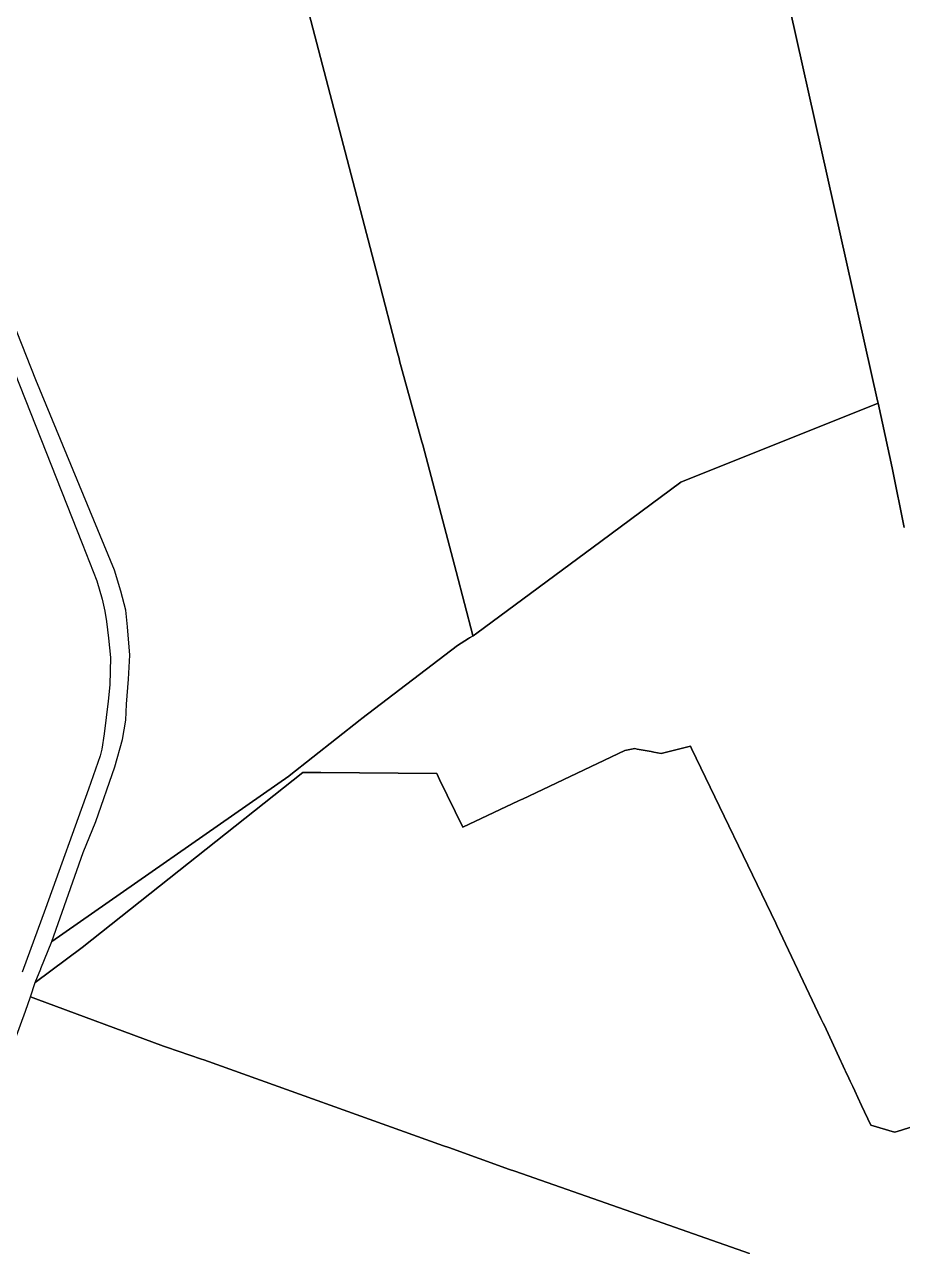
# Model space of a CAD drawing. Header units: metres. Extents: x 3 to 1005126, y 39 to 4383651.
# Drawn here: x 479419 to 479920, y 4365252 to 4365949 of the extents above; entities that cross this region are included whole.
import ezdxf

# ---------------------------------------------------------------- set-up
doc = ezdxf.new("R2010")
doc.units = ezdxf.units.M
doc.header["$MEASUREMENT"] = 0
doc.layers.add('TM_Llucmajor', color=7, linetype='Continuous')

msp = doc.modelspace()

# ---------------------------------------------------------------- linework, layer by layer
at = {"layer": 'TM_Llucmajor', "linetype": 'Continuous', "flags": 128}
for points in [[(479920.56, 4365662.34), (479913.92, 4365695.46), (479913.73, 4365696.43), (479905.65, 4365733.26), (479905.33, 4365734.7), (479823.32, 4366101.45), (479798.59, 4366212.23), (479782.66, 4366282.63), (479782.66, 4366282.63), (479822.94, 4366282.01), (479925.56, 4366280.45)], [(479562.57, 4366026.81), (479620.3, 4365805.31), (479631.59, 4365762.02), (479632.44, 4365758.76), (479632.77, 4365757.52), (479645.4, 4365711.3), (479645.9, 4365709.5), (479664.93, 4365637.21), (479674.52, 4365600.81), (479674.61, 4365600.45), (479672.66, 4365599.35), (479672.01, 4365598.99), (479665.81, 4365595.05), (479611.2, 4365553.39), (479610.26, 4365552.65), (479569.76, 4365520.71), (479569.5, 4365520.54), (479434.41, 4365426.21), (479452.34, 4365477.02), (479459.57, 4365494.66), (479470.44, 4365525.82), (479474.63, 4365541.36), (479476.56, 4365552.47), (479477.04, 4365561.65), (479478.17, 4365575.82), (479478.89, 4365589.51), (479477.52, 4365605.77), (479476.56, 4365615.2), (479473.74, 4365626.07), (479470.1, 4365637.94), (479425.37, 4365746.54), (479406.44, 4365794.34)], [(479395.53, 4365795.35), (479451.79, 4365653.19), (479460.01, 4365631.97), (479463.08, 4365621.37), (479464.6, 4365614.53), (479465.61, 4365608.79), (479466.8, 4365599.2), (479467.82, 4365588.22), (479467.43, 4365572.61), (479466.47, 4365563.3), (479464.29, 4365544.57), (479462.92, 4365535.86), (479461.97, 4365532.11), (479455.42, 4365513.03), (479430.82, 4365445.05), (479417.56, 4365408.61)], [(479988.01, 4365340.19), (479916.49, 4365317.78), (479915, 4365317.31), (479901.39, 4365321.33), (479896.19, 4365332.53), (479894.02, 4365337.2), (479892.29, 4365340.93), (479891.15, 4365343.38), (479889.7, 4365346.49), (479888.92, 4365348.16), (479887.07, 4365352.14), (479886.73, 4365352.87), (479884.77, 4365357.09), (479884.4, 4365357.89), (479874.96, 4365378.19), (479874.28, 4365379.65), (479873.03, 4365382.29), (479847.91, 4365435.2), (479847.25, 4365436.59), (479799.28, 4365536.27), (479798.66, 4365537.55), (479781.85, 4365533.47), (479777.67, 4365534.23), (479776.14, 4365534.51), (479772.76, 4365535.12), (479768.31, 4365535.93), (479766.91, 4365536.18), (479761.19, 4365535.14), (479714.39, 4365512.92), (479702.86, 4365507.44), (479702.19, 4365507.12), (479700.51, 4365506.33), (479668.75, 4365491.37), (479655.59, 4365518.63), (479653.97, 4365521.98), (479587.8, 4365522.49), (479577.64, 4365522.55), (479451.77, 4365422.71), (479424.96, 4365402.86), (479424.96, 4365402.86), (479428.08, 4365410.56), (479428.18, 4365410.8), (479434.41, 4365426.21), (479569.5, 4365520.54), (479569.76, 4365520.71), (479610.26, 4365552.65), (479611.2, 4365553.39), (479665.81, 4365595.05), (479672.01, 4365598.99), (479672.66, 4365599.35), (479674.61, 4365600.45), (479676.81, 4365602.08), (479747.43, 4365654.42), (479793.12, 4365688.26), (479905.65, 4365733.26), (479913.73, 4365696.43), (479913.92, 4365695.46), (479920.56, 4365662.34)], [(479832.22, 4365248.23), (479761.44, 4365273.02), (479698.43, 4365295.07), (479695.49, 4365296.1), (479660.75, 4365308.61), (479657.84, 4365309.66), (479521.17, 4365358.61), (479519.81, 4365359.1), (479499.74, 4365365.94), (479498.17, 4365366.47), (479425.34, 4365393.52), (479425.34, 4365393.52), (479422.31, 4365394.64), (479424.96, 4365402.86), (479451.77, 4365422.71), (479577.64, 4365522.55), (479587.8, 4365522.49), (479653.97, 4365521.98), (479655.59, 4365518.63), (479668.75, 4365491.37), (479700.51, 4365506.33), (479702.19, 4365507.12), (479702.86, 4365507.44), (479714.39, 4365512.92), (479761.19, 4365535.14), (479766.91, 4365536.18), (479768.31, 4365535.93), (479772.76, 4365535.12), (479776.14, 4365534.51), (479777.67, 4365534.23), (479781.85, 4365533.47), (479798.66, 4365537.55), (479799.28, 4365536.27), (479847.25, 4365436.59), (479847.91, 4365435.2), (479873.03, 4365382.29), (479874.28, 4365379.65), (479874.96, 4365378.19), (479884.4, 4365357.89), (479884.77, 4365357.09), (479886.73, 4365352.87), (479887.07, 4365352.14), (479888.92, 4365348.16), (479889.7, 4365346.49), (479891.15, 4365343.38), (479892.29, 4365340.93), (479894.02, 4365337.2), (479896.19, 4365332.53), (479901.39, 4365321.33), (479915, 4365317.31), (479916.49, 4365317.78), (479988.01, 4365340.19)], [(479363.16, 4365233.02), (479419.33, 4365386.49), (479422.31, 4365394.64), (479425.34, 4365393.52), (479498.17, 4365366.47), (479499.74, 4365365.94), (479519.81, 4365359.1), (479521.17, 4365358.61), (479657.84, 4365309.66), (479660.75, 4365308.61), (479695.49, 4365296.1), (479698.43, 4365295.07), (479761.44, 4365273.02), (479832.22, 4365248.23)]]:
    msp.add_lwpolyline(points, dxfattribs=at)
msp.add_lwpolyline([(479620.3, 4365805.31), (479562.57, 4366026.81), (479823.32, 4366101.45), (479905.33, 4365734.7), (479905.65, 4365733.26), (479793.12, 4365688.26), (479747.43, 4365654.42), (479676.81, 4365602.08), (479674.61, 4365600.45), (479674.52, 4365600.81), (479664.93, 4365637.21), (479645.9, 4365709.5), (479645.4, 4365711.3), (479632.77, 4365757.52), (479632.44, 4365758.76), (479631.59, 4365762.02), (479620.3, 4365805.31)], close=True, dxfattribs=at)

doc.saveas('drawing.dxf')
